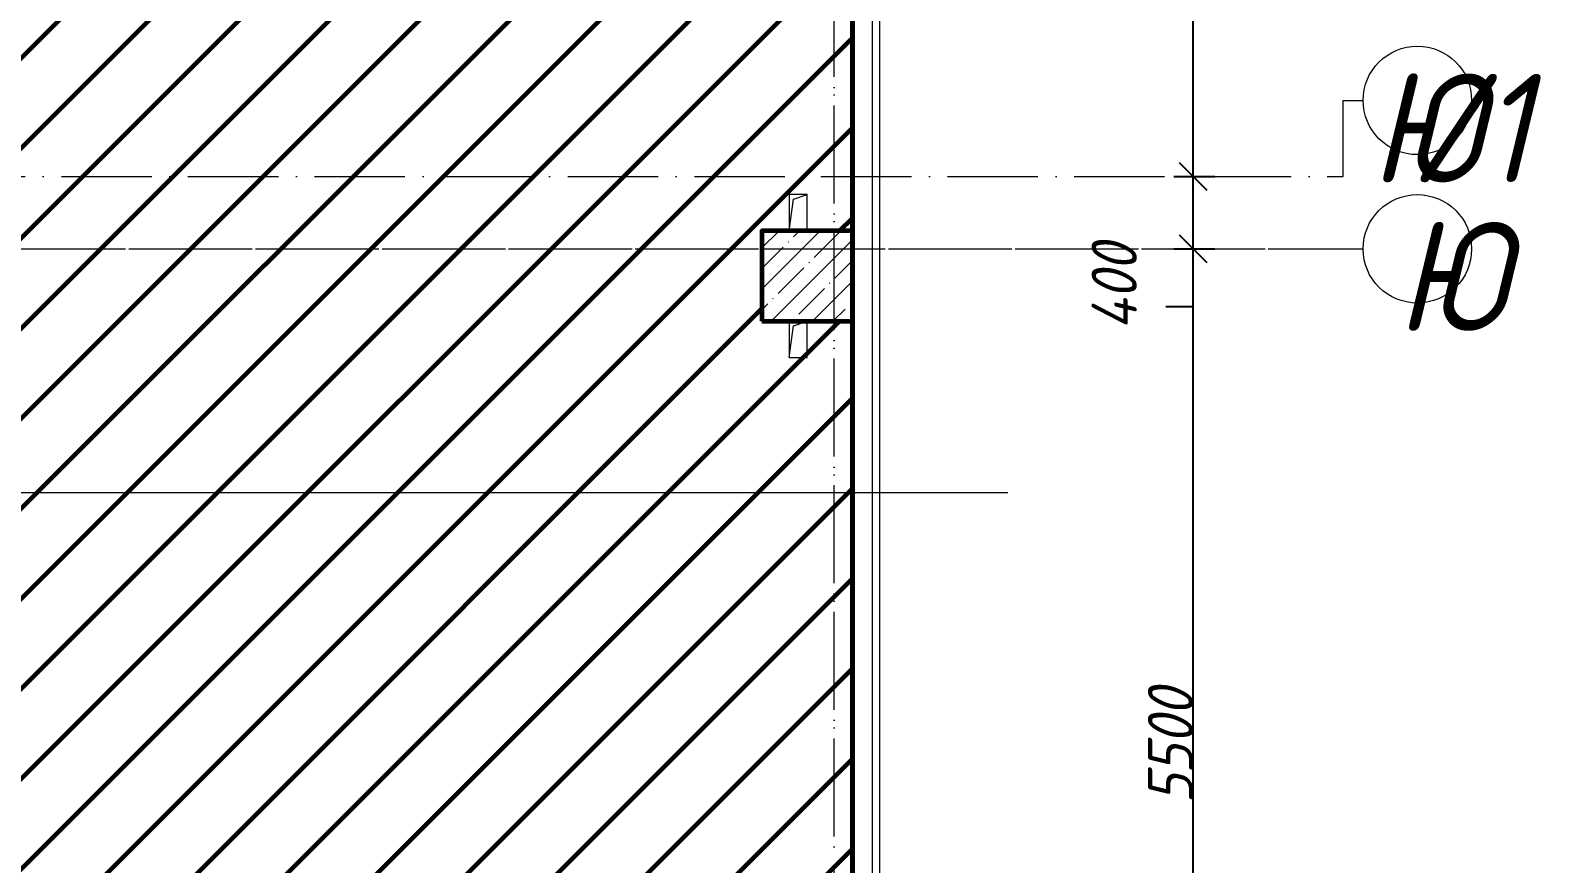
# Model space of a CAD drawing. Header units: millimetres. Extents: x -606178 to 312196, y -19338 to 632709.
# Drawn here: x -329127 to -320768, y 491224 to 495834 of the extents above; entities that cross this region are included whole.
import ezdxf

# ---------------------------------------------------------------- set-up
doc = ezdxf.new("R2010")
doc.units = ezdxf.units.MM
doc.linetypes.add('50_200_ШТРИХ_1Т_ш5_п1_п1_', pattern=[700, 500, -100, 0, -100])
for name, color, linetype, lineweight in [('6.4.1) Окр пт с инж. ПТ2.16', 3, 'Continuous', 60), ('6.4.3) Окр пт с инж. ПТ2.3', 150, 'Continuous', 60), ('A-____-____-DIMS', 7, 'Continuous', 9), ('A-DETL-GENF-OTLN', 7, 'Continuous', 9), ('A-GENM-____-OTLN', 7, 'Continuous', 9), ('A-WALL-____-OTLN', 7, 'Continuous', 9), ('S-COLS-____-MCUT', 7, 'Continuous', 50), ('S-COLS-____-OTLN', 7, 'Continuous', 9), ('S-GRID-____-IDEN', 7, 'Continuous', 9), ('S-GRID-____-OTLN', 7, 'Continuous', 9), ('S-GRID-____-OTLN-1', 7, '50_200_ШТРИХ_1Т_ш5_п1_п1_', 9)]:
    doc.layers.add(name, color=color, linetype=linetype, lineweight=lineweight)
doc.styles.add('ISOCPEUR_I', font='isocpeui.ttf', dxfattribs={"width": 0.9, "height": 2.5})
doc.styles.add('ISOCPEUR_I_9', font='isocpeui.ttf', dxfattribs={"width": 0.9, "height": 250})
doc.dimstyles.new('ISO-2_5_0_9К_БОЛЬШОЙ_ОСИ', dxfattribs={"dimscale": 304.8, "dimtxt": 248.995294, "dimasz": 0.492126, "dimexe": 0.393701, "dimexo": 0, "dimgap": 0, "dimtad": 1, "dimdec": 0, "dimzin": 0, "dimdsep": 46, "dimtxsty": 'ISOCPEUR_I_9', "dimblk1": 'OBLIQUE', "dimblk2": 'OBLIQUE', "dimsah": 1, "dimcen": 0.09, "dimdle": 0.393701, "dimazin": 0, "dimtfac": 1, "dimtdec": 4, "dimtix": 1, "dimtmove": 0, "dimatfit": 3, "dimfxl": 1, "dimtvp": 1, "dimtolj": 1, "dimtzin": 0, "dimarcsym": 2})
doc.dimstyles.new('ISO-2_5_0_9К_БОЛЬШОЙ_ОСИ_1', dxfattribs={"dimscale": 304.8, "dimtxt": 248.995294, "dimasz": 0.492126, "dimexe": 0.393701, "dimexo": 0, "dimgap": 0, "dimtad": 1, "dimdec": 0, "dimzin": 0, "dimdsep": 46, "dimtxsty": 'ISOCPEUR_I_9', "dimblk1": 'OBLIQUE', "dimblk2": 'OBLIQUE', "dimsah": 1, "dimcen": 0.09, "dimdle": 0.393701, "dimazin": 0, "dimtfac": 1, "dimtdec": 4, "dimtix": 1, "dimtmove": 1, "dimatfit": 3, "dimfxl": 1, "dimtvp": 1, "dimtolj": 1, "dimtzin": 0, "dimarcsym": 2})
pattern_1 = [(45, (-101000, -42681.04), (-114.04925, 114.04925), []), (45, (-100885.95, -42681.04), (-114.04925, 114.04925), [201.613, -40.323, 3.353, -36.97])]

# ---------------------------------------------------------------- blocks, each defined once
blk = doc.blocks.new('BSC_Колонна _Прямоугольная - 500х500-V131-АР1_План отверстий 1 этажа в осях 1-64_А-ГГ')
at = {"layer": 'S-COLS-____-OTLN'}
h = blk.add_hatch(dxfattribs=at)
h.set_pattern_fill('FP_165', color=256, style=0, pattern_type=2)
h.set_pattern_definition(pattern_1)
h.paths.add_polyline_path([(-250, -250), (250, -250), (250, 250), (-250, 250)], flags=0)
at = {"layer": 'S-COLS-____-MCUT'}
for p, q in [((250, 250), (-250, 250)), ((-250, 250), (-250, -250)), ((250, -250), (250, 250)), ((-250, -250), (250, -250))]:
    blk.add_line(p, q, dxfattribs=at)
blk = doc.blocks.new('AR_Отверстие прямоугольное _в плите_ - AR_Отверстие прямоугольное _в плите_-V183-АР1_План отверстий 1 этажа в осях 1-64_А-ГГ')
at = {"layer": 'A-GENM-____-OTLN'}
for p, q in [((50, 100), (-50, 100)), ((-50, 100), (-50, -100)), ((-25, 75), (50, 100)), ((50, -100), (50, 100)), ((-50, -100), (-25, 75))]:
    blk.add_line(p, q, dxfattribs=at)
blk = doc.blocks.new('AR_Отверстие прямоугольное _в плите_ - AR_Отверстие прямоугольное _в плите_-V184-АР1_План отверстий 1 этажа в осях 1-64_А-ГГ')
at = {"layer": 'A-GENM-____-OTLN'}
for p, q in [((-50, 100), (-50, -100)), ((-25, 75), (50, 100)), ((50, -100), (50, 100)), ((-50, -100), (-25, 75)), ((-50, -100), (50, -100))]:
    blk.add_line(p, q, dxfattribs=at)
blk = doc.blocks.new('Ось сетки - Круг_Ø6_00__ISO-2_5_0_9K_-25732049-АР1_План отверстий 1 этажа в осях 1-64_А-ГГ')
at = {"layer": 'S-GRID-____-IDEN'}
blk.add_circle((0, 0), 3, dxfattribs=at)
blk = doc.blocks.new('_Oblique')
at = {"color": 0, "linetype": 'ByBlock', "lineweight": -2}
blk.add_line((-0.5, -0.5), (0.5, 0.5), dxfattribs=at)
blk = doc.blocks.new('*D4239')
at = {"layer": 'A-____-____-DIMS', "color": 0, "lineweight": -2, "transparency": 16777216}
for p, q in [((-322696.5, 489005.3), (-322696.5, 494745.3)), ((-322802.6, 494625.3), (-322576.5, 494625.3)), ((-322802.6, 489125.3), (-322576.5, 489125.3))]:
    blk.add_line(p, q, dxfattribs=at)
at = {"layer": 'Defpoints', "color": 0, "transparency": 16777216}
for p in [(-322802.6, 494625.3), (-322696.5, 494625.3), (-322802.6, 489125.3)]:
    blk.add_point(p, dxfattribs=at)
at = {"layer": 'A-____-____-DIMS', "color": 0, "lineweight": -2, "transparency": 16777216, "xscale": 150, "yscale": 150, "zscale": 150}
for p, rotation in [((-322696.5, 494625.3), 90), ((-322696.5, 489125.3), 270)]:
    blk.add_blockref('_Oblique', p, dxfattribs=dict(at, rotation=rotation))
at = {"layer": 'A-____-____-DIMS', "color": 0, "transparency": 16777216, "insert": (-322821.5, 491875.3), "char_height": 250, "width": 758.478, "attachment_point": 5, "rotation": 90, "style": 'ISOCPEUR_I_9'}
blk.add_mtext('\\A1;5500', dxfattribs=at)
blk = doc.blocks.new('*D4240')
at = {"layer": 'A-____-____-DIMS', "color": 0, "lineweight": -2, "transparency": 16777216}
for p, q in [((-322696.5, 494505.3), (-322696.5, 495145.3)), ((-322802.6, 495025.3), (-322576.5, 495025.3)), ((-322802.6, 494625.3), (-322576.5, 494625.3)), ((-322696.5, 494305.6), (-322696.5, 494625.3)), ((-322846.5, 494305.6), (-322696.5, 494305.6))]:
    blk.add_line(p, q, dxfattribs=at)
at = {"layer": 'Defpoints', "color": 0, "transparency": 16777216}
for p in [(-322802.6, 495025.3), (-322696.5, 495025.3), (-322802.6, 494625.3)]:
    blk.add_point(p, dxfattribs=at)
at = {"layer": 'A-____-____-DIMS', "color": 0, "lineweight": -2, "transparency": 16777216, "xscale": 150, "yscale": 150, "zscale": 150}
for p, rotation in [((-322696.5, 495025.3), 90), ((-322696.5, 494625.3), 270)]:
    blk.add_blockref('_Oblique', p, dxfattribs=dict(at, rotation=rotation))
at = {"layer": 'A-____-____-DIMS', "color": 0, "transparency": 16777216, "insert": (-323257.7, 494176.3), "char_height": 250, "width": 591.843, "attachment_point": 1, "rotation": 90, "line_spacing_factor": 1.149209, "style": 'ISOCPEUR_I_9'}
blk.add_mtext('\\A1;400', dxfattribs=at)
blk = doc.blocks.new('*D4241')
at = {"layer": 'A-____-____-DIMS', "color": 0, "lineweight": -2, "transparency": 16777216}
for p, q in [((-322696.5, 494905.3), (-322696.5, 498695.3)), ((-322802.6, 498575.3), (-322576.5, 498575.3)), ((-322802.6, 495025.3), (-322576.5, 495025.3))]:
    blk.add_line(p, q, dxfattribs=at)
at = {"layer": 'Defpoints', "color": 0, "transparency": 16777216}
for p in [(-322802.6, 498575.3), (-322696.5, 498575.3), (-322802.6, 495025.3)]:
    blk.add_point(p, dxfattribs=at)
at = {"layer": 'A-____-____-DIMS', "color": 0, "lineweight": -2, "transparency": 16777216, "xscale": 150, "yscale": 150, "zscale": 150}
for p, rotation in [((-322696.5, 498575.3), 90), ((-322696.5, 495025.3), 270)]:
    blk.add_blockref('_Oblique', p, dxfattribs=dict(at, rotation=rotation))
at = {"layer": 'A-____-____-DIMS', "color": 0, "transparency": 16777216, "insert": (-322821.5, 496800.3), "char_height": 250, "width": 758.478, "attachment_point": 5, "rotation": 90, "style": 'ISOCPEUR_I_9'}
blk.add_mtext('\\A1;3550', dxfattribs=at)
blk = doc.blocks.new('BSC_Колонна _Прямоугольная - 500х500-V139-АР1_План отверстий 1 этажа в осях 1-64_Ю-ЯЯ')
at = {"layer": 'S-COLS-____-OTLN'}
h = blk.add_hatch(dxfattribs=at)
h.set_pattern_fill('FP_150', color=256, style=0, pattern_type=2)
h.set_pattern_definition(pattern_1)
h.paths.add_polyline_path([(-250, -250), (250, -250), (250, 250), (-250, 250)], flags=0)
at = {"layer": 'S-COLS-____-MCUT'}
for p, q in [((250, 250), (-250, 250)), ((-250, 250), (-250, -250)), ((250, -250), (250, 250)), ((-250, -250), (250, -250))]:
    blk.add_line(p, q, dxfattribs=at)
blk = doc.blocks.new('AR_Отверстие прямоугольное _в плите_ - AR_Отверстие прямоугольное _в плите_-30511813-АР1_План отверстий 1 этажа в осях 1-64_Ю-ЯЯ')
at = {"layer": 'A-GENM-____-OTLN'}
for p, q in [((50, 100), (-50, 100)), ((-50, 100), (-50, -100)), ((-25, 75), (50, 100)), ((50, -100), (50, 100)), ((-50, -100), (-25, 75))]:
    blk.add_line(p, q, dxfattribs=at)
blk = doc.blocks.new('AR_Отверстие прямоугольное _в плите_ - AR_Отверстие прямоугольное _в плите_-V213-АР1_План отверстий 1 этажа в осях 1-64_Ю-ЯЯ')
at = {"layer": 'A-GENM-____-OTLN'}
for p, q in [((-50, 100), (-50, -100)), ((-25, 75), (50, 100)), ((50, -100), (50, 100)), ((-50, -100), (-25, 75)), ((-50, -100), (50, -100))]:
    blk.add_line(p, q, dxfattribs=at)
blk = doc.blocks.new('DET_L_Линия разрыва - М100-27489994-АР1_План отверстий 1 этажа в осях 1-64_Ю-ЯЯ')
at = {"layer": 'A-DETL-GENF-OTLN'}
blk.add_line((32300, 0), (16450, 0), dxfattribs=at)
blk = doc.blocks.new('Ось сетки - Круг_Ø6_00__ISO-2_5_0_9K_-25732049-АР1_План отверстий 1 этажа в осях 1-64_Ю-ЯЯ')
at = {"layer": 'S-GRID-____-IDEN'}
blk.add_circle((0, 0), 3, dxfattribs=at)
blk = doc.blocks.new('*D4394')
at = {"layer": 'A-____-____-DIMS', "color": 0, "lineweight": -2, "transparency": 16777216}
for p, q in [((-322696.5, 494505.3), (-322696.5, 495145.3)), ((-322802.6, 495025.3), (-322576.5, 495025.3)), ((-322802.6, 494625.3), (-322576.5, 494625.3)), ((-322696.5, 494305.6), (-322696.5, 494625.3)), ((-322846.5, 494305.6), (-322696.5, 494305.6))]:
    blk.add_line(p, q, dxfattribs=at)
at = {"layer": 'Defpoints', "color": 0, "transparency": 16777216}
for p in [(-322802.6, 495025.3), (-322696.5, 495025.3), (-322802.6, 494625.3)]:
    blk.add_point(p, dxfattribs=at)
at = {"layer": 'A-____-____-DIMS', "color": 0, "lineweight": -2, "transparency": 16777216, "xscale": 150, "yscale": 150, "zscale": 150}
for p, rotation in [((-322696.5, 495025.3), 90), ((-322696.5, 494625.3), 270)]:
    blk.add_blockref('_Oblique', p, dxfattribs=dict(at, rotation=rotation))
at = {"layer": 'A-____-____-DIMS', "color": 0, "transparency": 16777216, "insert": (-323257.7, 494176.3), "char_height": 250, "width": 591.843, "attachment_point": 1, "rotation": 90, "line_spacing_factor": 1.149209, "style": 'ISOCPEUR_I_9'}
blk.add_mtext('\\A1;400', dxfattribs=at)
blk = doc.blocks.new('*D4395')
at = {"layer": 'A-____-____-DIMS', "color": 0, "lineweight": -2, "transparency": 16777216}
for p, q in [((-322696.5, 494905.3), (-322696.5, 498695.3)), ((-322802.6, 498575.3), (-322576.5, 498575.3)), ((-322802.6, 495025.3), (-322576.5, 495025.3))]:
    blk.add_line(p, q, dxfattribs=at)
at = {"layer": 'Defpoints', "color": 0, "transparency": 16777216}
for p in [(-322802.6, 498575.3), (-322696.5, 498575.3), (-322802.6, 495025.3)]:
    blk.add_point(p, dxfattribs=at)
at = {"layer": 'A-____-____-DIMS', "color": 0, "lineweight": -2, "transparency": 16777216, "xscale": 150, "yscale": 150, "zscale": 150}
for p, rotation in [((-322696.5, 498575.3), 90), ((-322696.5, 495025.3), 270)]:
    blk.add_blockref('_Oblique', p, dxfattribs=dict(at, rotation=rotation))
at = {"layer": 'A-____-____-DIMS', "color": 0, "transparency": 16777216, "insert": (-322821.5, 496800.3), "char_height": 250, "width": 758.478, "attachment_point": 5, "rotation": 90, "style": 'ISOCPEUR_I_9'}
blk.add_mtext('\\A1;3550', dxfattribs=at)

msp = doc.modelspace()

# ---------------------------------------------------------------- hatches: boundary and pattern name
at = {"layer": '6.4.3) Окр пт с инж. ПТ2.3'}
h = msp.add_hatch(dxfattribs=at)
h.set_pattern_fill('ANSI31', color=256, scale=111)
h.paths.add_polyline_path([(-324580.7712, 494225.3011), (-325080.7712, 494225.3011), (-325080.7712, 494725.3011), (-324580.7712, 494725.3011), (-324580.7712, 497525.3011), (-324836.7712, 497525.3011), (-324836.7712, 497625.3011), (-328980.7712, 497625.3011), (-328980.7712, 498575.3011), (-324580.7712, 498575.3011), (-324580.7712, 499314.185), (-337180.7712, 499314.185), (-337180.7712, 488775.3011), (-336580.7712, 488775.3011), (-336580.7712, 488175.3011), (-324580.7712, 488175.3011), (-324580.7712, 488875.3011), (-325080.7712, 488875.3011), (-325080.7712, 489375.3011), (-324580.7712, 489375.3011)])
h.paths.add_polyline_path([(-331930.7712, 493875.3011), (-333130.7712, 493875.3011), (-333130.7712, 495760.3011), (-331930.7712, 495760.3011)], flags=16)
h.paths.add_polyline_path([(-332080.7712, 489375.3011), (-332080.7712, 488875.3011), (-332580.7712, 488875.3011), (-332580.7712, 489375.3011)], flags=16)
h.paths.add_polyline_path([(-336580.7712, 494225.3011), (-337080.7712, 494225.3011), (-337080.7712, 494725.3011), (-336580.7712, 494725.3011)], flags=16)
h.paths.add_polyline_path([(-336580.7712, 494775.3011), (-337080.7712, 494775.3011), (-337080.7712, 495275.3011), (-336580.7712, 495275.3011)], flags=16)
h.paths.add_polyline_path([(-332080.7712, 498075.3011), (-332580.7712, 498075.3011), (-332580.7712, 498575.3011), (-332080.7712, 498575.3011)], flags=16)
h.paths.add_polyline_path([(-332630.7712, 498625.3011), (-333130.7712, 498625.3011), (-333130.7712, 499125.3011), (-332630.7712, 499125.3011)], flags=16)
h.paths.add_polyline_path([(-336580.7712, 497725.3011), (-337080.7712, 497725.3011), (-337080.7712, 498225.3011), (-336580.7712, 498225.3011)], flags=16)

# ---------------------------------------------------------------- linework, layer by layer
at = {"layer": '6.4.1) Окр пт с инж. ПТ2.16'}
for points in [[(-348130.7712, 499314.185), (-324580.7712, 499314.185), (-324580.7712, 468375.3011), (-348130.7712, 468375.3011)], [(-348130.7712, 485525.3011), (-324580.7712, 485525.3011), (-324580.7712, 499314.185), (-348130.7712, 499314.185)], [(-325080.7712, 494225.3011), (-324580.7712, 494225.3011), (-324580.7712, 494725.3011), (-325080.7712, 494725.3011)]]:
    msp.add_lwpolyline(points, close=True, dxfattribs=at)
at = {"layer": 'A-WALL-____-OTLN'}
for p, q in [((-324580.7712, 494725.3011), (-324580.7712, 497525.3011)), ((-324580.7712, 494725.3011), (-324580.7712, 497525.3011)), ((-324470.7712, 497525.3011), (-324470.7712, 486725.3011)), ((-324470.7712, 497525.3011), (-324470.7712, 493275.3011)), ((-324430.7712, 497525.3011), (-324430.7712, 486725.3011)), ((-324430.7712, 497525.3011), (-324430.7712, 493275.3011)), ((-324580.7712, 489375.3011), (-324580.7712, 494225.3011)), ((-324580.7712, 493275.3011), (-324580.7712, 494225.3011))]:
    msp.add_line(p, q, dxfattribs=at)
at = {"layer": 'S-GRID-____-OTLN'}
for p, q in [((-321866.5578, 495446.4977), (-321756.3646, 495446.4977)), ((-321866.5578, 495025.3011), (-321866.5578, 495446.4977)), ((-321866.5578, 495446.4977), (-321756.3646, 495446.4977)), ((-321866.5578, 495025.3011), (-321866.5578, 495446.4977))]:
    msp.add_line(p, q, dxfattribs=at)
at = {"layer": 'S-GRID-____-OTLN-1'}
for p, q in [((-324680.7712, 491375.8881), (-324680.7712, 542687.1106)), ((-324680.7712, 447311.6528), (-324680.7712, 501675.2188)), ((-324680.7712, 447311.6528), (-324680.7712, 501675.2188)), ((-351358.4567, 495025.3011), (-321866.5578, 495025.3011)), ((-351358.4567, 495025.3011), (-321866.5578, 495025.3011)), ((-358504.0007, 494625.3011), (-321756.3646, 494625.3011)), ((-356586.1335, 494625.3011), (-321756.3646, 494625.3011))]:
    msp.add_line(p, q, dxfattribs=at)

# ---------------------------------------------------------------- block references
at = {"layer": 'A-DETL-GENF-OTLN'}
msp.add_blockref('DET_L_Линия разрыва - М100-27489994-АР1_План отверстий 1 этажа в осях 1-64_Ю-ЯЯ', (-356020.7712, 493275.3011), dxfattribs=at)
at = {"layer": 'A-GENM-____-OTLN'}
for name, p in [('AR_Отверстие прямоугольное _в плите_ - AR_Отверстие прямоугольное _в плите_-V183-АР1_План отверстий 1 этажа в осях 1-64_А-ГГ', (-324880.7712, 494825.3011)), ('AR_Отверстие прямоугольное _в плите_ - AR_Отверстие прямоугольное _в плите_-30511813-АР1_План отверстий 1 этажа в осях 1-64_Ю-ЯЯ', (-324880.7712, 494825.3011)), ('AR_Отверстие прямоугольное _в плите_ - AR_Отверстие прямоугольное _в плите_-V184-АР1_План отверстий 1 этажа в осях 1-64_А-ГГ', (-324880.7712, 494125.3011)), ('AR_Отверстие прямоугольное _в плите_ - AR_Отверстие прямоугольное _в плите_-V213-АР1_План отверстий 1 этажа в осях 1-64_Ю-ЯЯ', (-324880.7712, 494125.3011))]:
    msp.add_blockref(name, p, dxfattribs=at)
at = {"layer": 'S-COLS-____-OTLN'}
for name in ['BSC_Колонна _Прямоугольная - 500х500-V131-АР1_План отверстий 1 этажа в осях 1-64_А-ГГ', 'BSC_Колонна _Прямоугольная - 500х500-V139-АР1_План отверстий 1 этажа в осях 1-64_Ю-ЯЯ']:
    msp.add_blockref(name, (-324830.7712, 494475.3011), dxfattribs=at)
at = {"layer": 'S-GRID-____-IDEN', "xscale": 99.99999999999993, "yscale": 99.99999999999993, "zscale": 99.99999999999993}
for name, p, rotation in [('Ось сетки - Круг_Ø6_00__ISO-2_5_0_9K_-25732049-АР1_План отверстий 1 этажа в осях 1-64_А-ГГ', (-321456.3646, 495446.4977), 269.9999999999994), ('Ось сетки - Круг_Ø6_00__ISO-2_5_0_9K_-25732049-АР1_План отверстий 1 этажа в осях 1-64_Ю-ЯЯ', (-321456.3646, 495446.4977), 269.9999999999994), ('Ось сетки - Круг_Ø6_00__ISO-2_5_0_9K_-25732049-АР1_План отверстий 1 этажа в осях 1-64_А-ГГ', (-321456.3646, 494625.3011), 269.9999999999995), ('Ось сетки - Круг_Ø6_00__ISO-2_5_0_9K_-25732049-АР1_План отверстий 1 этажа в осях 1-64_Ю-ЯЯ', (-321456.3646, 494625.3011), 269.9999999999995)]:
    msp.add_blockref(name, p, dxfattribs=dict(at, rotation=rotation))

# ---------------------------------------------------------------- texts
at = {"layer": 'S-GRID-____-IDEN', "char_height": 600, "attachment_point": 1}
for s, insert, width, style in [('\\fISOCPEUR|b0|i1|c204|p34|;\\W.9;Ю', (-321714.9941, 495593.1302), 266.961937, 'ISOCPEUR_I'), ('\\fISOCPEUR|b0|i1|c204|p34|;\\W.9;Ю', (-321714.9941, 495593.1302), 266.961937, 'ISOCPEUR_I_9'), ('/1', (-321494.7285, 495593.1302), 346.329, 'ISOCPEUR_I'), ('/1', (-321494.7285, 495593.1302), 346.329, 'ISOCPEUR_I_9'), ('\\fISOCPEUR|b0|i1|c204|p34|;\\W.9;Ю', (-321572.3441, 494771.9336), 266.961937, 'ISOCPEUR_I'), ('\\fISOCPEUR|b0|i1|c204|p34|;\\W.9;Ю', (-321572.3441, 494771.9336), 266.961937, 'ISOCPEUR_I_9')]:
    msp.add_mtext(s, dxfattribs=dict(at, insert=insert, width=width, style=style))

# ---------------------------------------------------------------- dimensions: what is measured, and where the dimension line sits
at = {"layer": 'A-____-____-DIMS'}
for base, p1, p2, override, picture, middle in [((-322696.5297, 498575.3011), (-322802.5957, 495025.3011), (-322802.5957, 498575.3011), {"dimpost": '<>', "dimfxl": 3550}, '*D4241', (-322821.5297, 496800.3011)), ((-322696.5297, 498575.3011), (-322802.5957, 495025.3011), (-322802.5957, 498575.3011), {"dimpost": '<>', "dimfxl": 3550}, '*D4395', (-322821.5297, 496800.3011)), ((-322696.5297, 494625.3011), (-322802.5957, 489125.3011), (-322802.5957, 494625.3011), {"dimpost": '<>', "dimfxl": 5500}, '*D4239', (-322821.5297, 491875.3011))]:
    dim = msp.add_linear_dim(base=base, p1=p1, p2=p2, angle=90, dimstyle='ISO-2_5_0_9К_БОЛЬШОЙ_ОСИ', override=override, dxfattribs=at)
    dim.commit()
    dim.dimension.update_dxf_attribs({"geometry": picture, "text_midpoint": middle})
for picture in ['*D4240', '*D4394']:
    dim = msp.add_linear_dim(base=(-322696.5297, 495025.3011), p1=(-322802.5957, 494625.3011), p2=(-322802.5957, 495025.3011), angle=90, dimstyle='ISO-2_5_0_9К_БОЛЬШОЙ_ОСИ_1', override={"dimpost": '<>', "dimfxl": 400}, dxfattribs=at)
    dim.commit()
    dim.dimension.update_dxf_attribs({"geometry": picture, "text_midpoint": (-322856.477, 494305.5979), "dimtype": 160, "text_rotation": 90})

doc.saveas('drawing.dxf')
